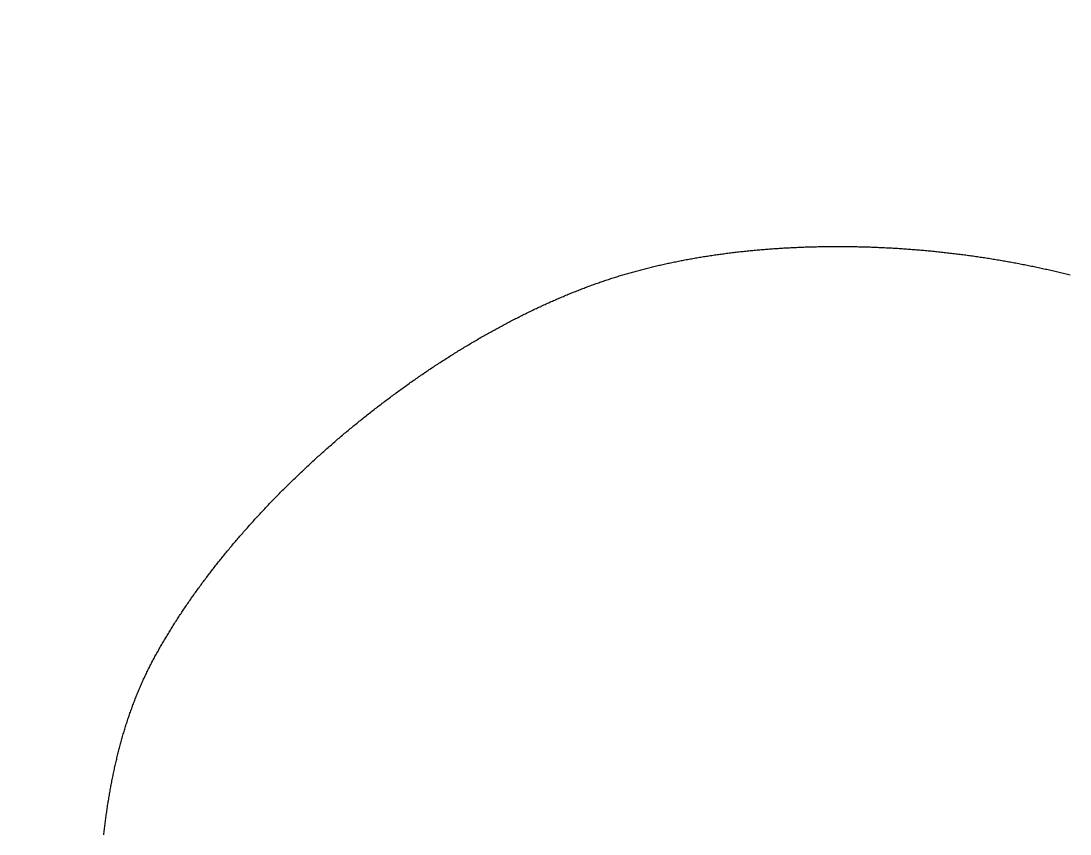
# Model space of a CAD drawing. Header units: millimetres. Extents: x 833750 to 836188, y 817400 to 818701.
# Drawn here: x 835588.885 to 835589.656, y 817474.2 to 817474.798 of the extents above; entities that cross this region are included whole.
import ezdxf

# ---------------------------------------------------------------- set-up
doc = ezdxf.new("R2010")
doc.units = ezdxf.units.MM
doc.linetypes.add('5', pattern=[9.008722, 3.002907, -6.005814])
doc.layers.add('01-basemap', color=8, linetype='Continuous', lineweight=15)

msp = doc.modelspace()

# ---------------------------------------------------------------- linework, layer by layer
at = {"layer": '01-basemap', "linetype": '5', "lineweight": 30, "flags": 128}
msp.add_lwpolyline([(835603.7513, 817470.9812), (835603.4711, 817471.9577), (835603.40734, 817472.17998), (835603.323, 817472.474), (835603.1988, 817472.6822), (835603.1778, 817472.7275), (835603.1563, 817472.7727), (835603.1345, 817472.8176), (835603.1122, 817472.8624), (835603.0895, 817472.907), (835603.0665, 817472.9513), (835603.043, 817472.9955), (835603.0192, 817473.0394), (835602.9949, 817473.0832), (835602.9703, 817473.1267), (835602.9453, 817473.17), (835602.9199, 817473.213), (835602.8941, 817473.2559), (835602.8679, 817473.2985), (835602.8413, 817473.3408), (835602.8144, 817473.383), (835602.7871, 817473.4248), (835602.7594, 817473.4665), (835602.7314, 817473.5079), (835602.7029, 817473.549), (835602.6741, 817473.5899), (835602.645, 817473.6305), (835602.6155, 817473.6709), (835602.5856, 817473.7109), (835602.5554, 817473.7508), (835602.5248, 817473.7903), (835602.4938, 817473.8296), (835602.4625, 817473.8686), (835602.4309, 817473.9073), (835602.3989, 817473.9457), (835602.3666, 817473.9839), (835602.3339, 817474.0217), (835602.3009, 817474.0593), (835602.2675, 817474.0965), (835602.2377, 817474.1293), (835601.3927, 817474.9267), (835600.2807, 817475.5151), (835599.3985, 817475.7597), (835599.0346, 817475.8607), (835598.791, 817475.8967), (835597.7285, 817475.9379), (835585.1147, 817474.1879), (835584.0101, 817474.0347), (835578.5214, 817473.2732), (835577.2437, 817472.7702), (835576.9313, 817472.6472), (835576.5405, 817472.3565), (835576.0732, 817471.8384), (835575.764, 817471.4437), (835575.4243, 817471.01), (835574.6453, 817469.17), (835574.1683, 817467.723), (835572.3247, 817469.1958), (835570.7873, 817470.424), (835569.1592, 817471.6821), (835568.8823, 817471.896), (835564.5173, 817471.38), (835564.3263, 817472.259), (835563.7299, 817472.1874), (835554.738, 817471.1076), (835538.8474, 817469.1993), (835538.1885, 817469.1076), (835535.456, 817469.0805), (835535.4064, 817469.0866), (835535.3568, 817469.0926), (835535.3072, 817469.0987), (835535.2576, 817469.1048), (835535.208, 817469.1109), (835535.1584, 817469.117), (835535.1087, 817469.123), (835535.0591, 817469.1291), (835535.0095, 817469.1352), (835534.9598, 817469.1413), (835534.9102, 817469.1474), (835534.8606, 817469.1535), (835534.811, 817469.1595), (835534.7613, 817469.1656), (835534.7117, 817469.1717), (835534.6621, 817469.1778), (835534.6125, 817469.1839), (835534.5629, 817469.19), (835534.5133, 817469.196), (835534.2933, 817469.223), (835534.0746, 817469.2673), (835534.0256, 817469.2772), (835533.9766, 817469.2871), (835533.9276, 817469.297), (835533.8786, 817469.3069), (835533.8296, 817469.3168), (835533.7806, 817469.3268), (835533.7316, 817469.3367), (835533.6826, 817469.3466), (835533.6336, 817469.3565), (835533.5846, 817469.3664), (835533.5356, 817469.3763), (835533.4866, 817469.3862), (835533.4377, 817469.3961), (835533.3887, 817469.4061), (835533.3398, 817469.416), (835533.2908, 817469.4259), (835533.2419, 817469.4358), (835533.193, 817469.4457), (835533.1441, 817469.4556), (835532.9393, 817469.497), (835532.7121, 817469.5681), (835532.6644, 817469.583), (835532.6167, 817469.5979), (835532.569, 817469.6129), (835532.5213, 817469.6278), (835532.4736, 817469.6427), (835532.4258, 817469.6577), (835532.3781, 817469.6726), (835532.3304, 817469.6875), (835532.2827, 817469.7024), (835532.235, 817469.7174), (835532.1873, 817469.7323), (835532.1396, 817469.7472), (835532.092, 817469.7621), (835532.0443, 817469.777), (835531.9966, 817469.792), (835531.949, 817469.8069), (835531.9013, 817469.8218), (835531.6833, 817469.89), (835531.4836, 817469.9871), (835531.4387, 817470.0089), (835531.3937, 817470.0308), (835531.3488, 817470.0526), (835531.3039, 817470.0744), (835531.259, 817470.0963), (835531.214, 817470.1181), (835531.1691, 817470.14), (835531.1241, 817470.1618), (835531.0792, 817470.1837), (835531.0342, 817470.2055), (835530.9893, 817470.2274), (835530.9443, 817470.2492), (835530.0297, 817470.7189), (835529.9913, 817470.7387), (835529.7502, 817470.8106), (835529.7122, 817470.908), (835529.6694, 817470.9339), (835529.6267, 817470.9599), (835529.584, 817470.9858), (835529.5412, 817471.0118), (835529.4985, 817471.0377), (835529.4557, 817471.0636), (835529.413, 817471.0896), (835529.3703, 817471.1155), (835529.3275, 817471.1414), (835529.2848, 817471.1673), (835529.2421, 817471.1932), (835529.1994, 817471.2192), (835529.1567, 817471.2451), (835529.114, 817471.271), (835529.0713, 817471.2969), (835529.0287, 817471.3228), (835528.986, 817471.3486), (835528.9433, 817471.3745), (835528.9007, 817471.4004), (835528.8581, 817471.4263), (835528.8154, 817471.4521), (835528.7728, 817471.478), (835528.7302, 817471.5038), (835528.6876, 817471.5297), (835528.6451, 817471.5555), (835528.6025, 817471.5813), (835528.56, 817471.6071), (835528.3723, 817471.721), (835528.1979, 817471.8911), (835528.1623, 817471.9259), (835528.1267, 817471.9607), (835528.091, 817471.9955), (835528.0553, 817472.0303), (835528.0196, 817472.0651), (835527.984, 817472.1), (835527.9483, 817472.1348), (835527.9125, 817472.1696), (835527.8768, 817472.2045), (835527.8411, 817472.2393), (835527.8054, 817472.2742), (835527.7696, 817472.3091), (835527.7339, 817472.344), (835527.6981, 817472.3789), (835527.6624, 817472.4138), (835527.6266, 817472.4487), (835527.5908, 817472.4836), (835527.5551, 817472.5185), (835527.5193, 817472.5534), (835527.4835, 817472.5883), (835527.4477, 817472.6232), (835527.412, 817472.6581), (835527.3762, 817472.693), (835527.3404, 817472.728), (835527.3046, 817472.7629), (835527.2688, 817472.7978), (835527.233, 817472.8327), (835527.1972, 817472.8676), (835527.0493, 817473.012), (835526.905, 817473.204), (835526.8751, 817473.2438), (835526.8452, 817473.2835), (835526.8153, 817473.3233), (835526.7854, 817473.3631), (835526.7555, 817473.4029), (835526.7255, 817473.4427), (835526.6956, 817473.4825), (835526.6657, 817473.5224), (835526.6357, 817473.5622), (835526.6057, 817473.6021), (835526.5758, 817473.642), (835526.5458, 817473.6819), (835526.5158, 817473.7217), (835526.4858, 817473.7616), (835526.4558, 817473.8016), (835526.4258, 817473.8415), (835526.3958, 817473.8814), (835526.3658, 817473.9213), (835526.3357, 817473.9613), (835526.3057, 817474.0012), (835526.2757, 817474.0412), (835526.2457, 817474.0811), (835526.2156, 817474.1211), (835526.1856, 817474.161), (835526.1555, 817474.201), (835526.1255, 817474.241), (835526.0955, 817474.2809), (835526.0654, 817474.3209), (835526.0354, 817474.3609), (835526.0053, 817474.4008), (835525.9753, 817474.4408), (835525.9453, 817474.4808), (835525.9152, 817474.5207), (835525.8852, 817474.5607), (835525.8551, 817474.6006), (835525.8251, 817474.6406), (835525.7951, 817474.6805), (835525.765, 817474.7205), (835525.735, 817474.7604), (835525.705, 817474.8004), (835525.675, 817474.8403), (835525.645, 817474.8802), (835525.615, 817474.9201), (835525.585, 817474.96), (835525.555, 817474.9999), (835525.525, 817475.0398), (835525.2914, 817475.342), (835525.0847, 817475.7875), (835525.0643, 817475.8329), (835525.0438, 817475.8784), (835525.0234, 817475.9239), (835525.0029, 817475.9694), (835524.9824, 817476.0149), (835524.9619, 817476.0604), (835524.9414, 817476.1059), (835524.9209, 817476.1515), (835524.9004, 817476.197), (835524.8799, 817476.2426), (835524.8594, 817476.2881), (835524.8389, 817476.3337), (835524.8184, 817476.3793), (835524.7979, 817476.4248), (835524.7774, 817476.4704), (835524.7569, 817476.516), (835524.7364, 817476.5616), (835524.7159, 817476.6072), (835524.6953, 817476.6528), (835524.6748, 817476.6984), (835524.6543, 817476.744), (835524.6338, 817476.7896), (835524.6133, 817476.8352), (835524.5928, 817476.8808), (835524.5722, 817476.9264), (835524.5517, 817476.9719), (835524.5312, 817477.0175), (835524.5107, 817477.0631), (835524.4902, 817477.1087), (835524.4697, 817477.1542), (835524.4492, 817477.1998), (835524.4287, 817477.2453), (835524.4082, 817477.2909), (835524.3877, 817477.3364), (835524.3032, 817477.5242), (835524.204, 817477.7457), (835524.1836, 817477.7911), (835524.1633, 817477.8365), (835524.1429, 817477.8819), (835524.1226, 817477.9273), (835524.0403, 817478.111), (835523.9857, 817478.3436), (835523.9743, 817478.3923), (835523.9628, 817478.4409), (835523.9514, 817478.4895), (835523.94, 817478.5382), (835523.9286, 817478.5868), (835523.9172, 817478.6355), (835523.8202, 817479.0485), (835523.7229, 817479.4628), (835523.6893, 817479.606), (835523.6517, 817479.852), (835523.6442, 817479.9014), (835523.6366, 817479.9508), (835523.6291, 817480.0002), (835523.6215, 817480.0497), (835523.614, 817480.0991), (835523.6064, 817480.1485), (835523.5989, 817480.1979), (835523.5913, 817480.2473), (835523.5838, 817480.2967), (835523.5762, 817480.3461), (835523.5687, 817480.3955), (835523.5611, 817480.4449), (835523.4627, 817481.107)], dxfattribs=at)
at = {"layer": '01-basemap', "linetype": 'Continuous', "lineweight": 30, "flags": 128}
msp.add_lwpolyline([(835588.94565, 817474.19975), (835588.94576, 817474.20074), (835588.94588, 817474.20172), (835588.946, 817474.20271), (835588.94611, 817474.2037), (835588.94623, 817474.20468), (835588.94635, 817474.20567), (835588.94648, 817474.20665), (835588.9466, 817474.20764), (835588.94673, 817474.20862), (835588.94686, 817474.2096), (835588.94699, 817474.21058), (835588.94712, 817474.21156), (835588.94725, 817474.21254), (835588.94739, 817474.21351), (835588.94752, 817474.21449), (835588.94766, 817474.21547), (835588.9478, 817474.21644), (835588.94794, 817474.21742), (835588.94809, 817474.21839), (835588.94823, 817474.21936), (835588.94838, 817474.22033), (835588.94853, 817474.2213), (835588.94868, 817474.22227), (835588.94883, 817474.22324), (835588.94898, 817474.22421), (835588.94914, 817474.22517), (835588.9493, 817474.22614), (835588.94946, 817474.2271), (835588.94962, 817474.22806), (835588.94978, 817474.22903), (835588.94995, 817474.22999), (835588.95012, 817474.23095), (835588.95028, 817474.23191), (835588.95046, 817474.23287), (835588.95063, 817474.23382), (835588.9508, 817474.23478), (835588.95098, 817474.23573), (835588.95116, 817474.23669), (835588.95134, 817474.23764), (835588.95152, 817474.23859), (835588.95171, 817474.23954), (835588.9519, 817474.24049), (835588.95208, 817474.24144), (835588.95227, 817474.24239), (835588.95247, 817474.24334), (835588.95266, 817474.24428), (835588.95286, 817474.24523), (835588.95306, 817474.24617), (835588.95326, 817474.24711), (835588.95346, 817474.24805), (835588.95367, 817474.24899), (835588.95388, 817474.24993), (835588.95408, 817474.25087), (835588.9543, 817474.2518), (835588.95451, 817474.25274), (835588.95473, 817474.25367), (835588.95494, 817474.25461), (835588.95516, 817474.25554), (835588.95539, 817474.25647), (835588.95561, 817474.2574), (835588.95584, 817474.25833), (835588.95607, 817474.25926), (835588.9563, 817474.26018), (835588.95653, 817474.26111), (835588.95677, 817474.26203), (835588.957, 817474.26295), (835588.95724, 817474.26387), (835588.95749, 817474.26479), (835588.95773, 817474.26571), (835588.95798, 817474.26663), (835588.95823, 817474.26755), (835588.95848, 817474.26846), (835588.95873, 817474.26938), (835588.95899, 817474.27029), (835588.95925, 817474.2712), (835588.95951, 817474.27211), (835588.95977, 817474.27302), (835588.96004, 817474.27393), (835588.9603, 817474.27483), (835588.96057, 817474.27574), (835588.96085, 817474.27664), (835588.96112, 817474.27754), (835588.9614, 817474.27845), (835588.96168, 817474.27934), (835588.96196, 817474.28024), (835588.96225, 817474.28114), (835588.96253, 817474.28204), (835588.96282, 817474.28293), (835588.96312, 817474.28382), (835588.96341, 817474.28472), (835588.96371, 817474.28561), (835588.96401, 817474.2865), (835588.96431, 817474.28738), (835588.96461, 817474.28827), (835588.96492, 817474.28916), (835588.96523, 817474.29004), (835588.96554, 817474.29092), (835588.96586, 817474.2918), (835588.96618, 817474.29268), (835588.9665, 817474.29356), (835588.96682, 817474.29444), (835588.96714, 817474.29531), (835588.96747, 817474.29619), (835588.9678, 817474.29706), (835588.96814, 817474.29793), (835588.96847, 817474.2988), (835588.96881, 817474.29967), (835588.96915, 817474.30054), (835588.9695, 817474.3014), (835588.96984, 817474.30227), (835588.97019, 817474.30313), (835588.97054, 817474.30399), (835588.9709, 817474.30485), (835588.97126, 817474.30571), (835588.97162, 817474.30657), (835588.97198, 817474.30742), (835588.97234, 817474.30828), (835588.97271, 817474.30913), (835588.97308, 817474.30998), (835588.97346, 817474.31083), (835588.97383, 817474.31168), (835588.97421, 817474.31252), (835588.9746, 817474.31337), (835588.97498, 817474.31421), (835588.97537, 817474.31505), (835588.97576, 817474.31589), (835588.97616, 817474.31673), (835588.97655, 817474.31757), (835588.97695, 817474.31841), (835588.97736, 817474.31924), (835588.97776, 817474.32007), (835588.97817, 817474.3209), (835588.97858, 817474.32173), (835588.97899, 817474.32256), (835588.97941, 817474.32339), (835588.97983, 817474.32421), (835588.98026, 817474.32504), (835588.98068, 817474.32586), (835588.98111, 817474.32668), (835588.98154, 817474.3275), (835588.98198, 817474.32831), (835588.98242, 817474.32913), (835588.98286, 817474.32995), (835588.9833, 817474.33076), (835588.98374, 817474.33158), (835588.98419, 817474.33239), (835588.98464, 817474.33321), (835588.9851, 817474.33402), (835588.98555, 817474.33484), (835588.98601, 817474.33566), (835588.98647, 817474.33647), (835588.98693, 817474.33729), (835588.9874, 817474.3381), (835588.98787, 817474.33892), (835588.98834, 817474.33974), (835588.98881, 817474.34055), (835588.98928, 817474.34137), (835588.98976, 817474.34218), (835588.99024, 817474.343), (835588.99072, 817474.34381), (835588.99121, 817474.34463), (835588.99169, 817474.34544), (835588.99218, 817474.34626), (835588.99267, 817474.34707), (835588.99317, 817474.34789), (835588.99366, 817474.3487), (835588.99416, 817474.34952), (835588.99466, 817474.35033), (835588.99517, 817474.35115), (835588.99567, 817474.35196), (835588.99618, 817474.35277), (835588.99669, 817474.35359), (835588.9972, 817474.3544), (835588.99772, 817474.35521), (835588.99823, 817474.35603), (835588.99875, 817474.35684), (835588.99927, 817474.35765), (835588.9998, 817474.35847), (835589.00032, 817474.35928), (835589.00085, 817474.36009), (835589.00138, 817474.3609), (835589.00192, 817474.36172), (835589.00245, 817474.36253), (835589.00299, 817474.36334), (835589.00353, 817474.36415), (835589.00407, 817474.36496), (835589.00461, 817474.36577), (835589.00516, 817474.36658), (835589.00571, 817474.36739), (835589.00626, 817474.3682), (835589.00681, 817474.36901), (835589.00737, 817474.36982), (835589.00792, 817474.37063), (835589.00848, 817474.37144), (835589.00905, 817474.37225), (835589.00961, 817474.37306), (835589.01017, 817474.37387), (835589.01074, 817474.37468), (835589.01131, 817474.37548), (835589.01188, 817474.37629), (835589.01246, 817474.3771), (835589.01303, 817474.37791), (835589.01361, 817474.37871), (835589.01419, 817474.37952), (835589.01478, 817474.38032), (835589.01536, 817474.38113), (835589.01595, 817474.38193), (835589.01654, 817474.38274), (835589.01713, 817474.38354), (835589.01772, 817474.38435), (835589.01831, 817474.38515), (835589.01891, 817474.38595), (835589.01951, 817474.38676), (835589.02011, 817474.38756), (835589.02071, 817474.38836), (835589.02132, 817474.38916), (835589.02193, 817474.38996), (835589.02254, 817474.39077), (835589.02315, 817474.39157), (835589.02376, 817474.39237), (835589.02437, 817474.39317), (835589.02499, 817474.39397), (835589.02561, 817474.39476), (835589.02623, 817474.39556), (835589.02685, 817474.39636), (835589.02748, 817474.39716), (835589.02811, 817474.39795), (835589.02873, 817474.39875), (835589.02936, 817474.39955), (835589.03, 817474.40034), (835589.03063, 817474.40114), (835589.03127, 817474.40193), (835589.03191, 817474.40273), (835589.03255, 817474.40352), (835589.03319, 817474.40431), (835589.03383, 817474.40511), (835589.03448, 817474.4059), (835589.03512, 817474.40669), (835589.03577, 817474.40748), (835589.03643, 817474.40827), (835589.03708, 817474.40906), (835589.03773, 817474.40985), (835589.03839, 817474.41064), (835589.03905, 817474.41143), (835589.03971, 817474.41222), (835589.04037, 817474.413), (835589.04103, 817474.41379), (835589.0417, 817474.41457), (835589.04237, 817474.41536), (835589.04304, 817474.41615), (835589.04371, 817474.41693), (835589.04438, 817474.41771), (835589.04506, 817474.4185), (835589.04573, 817474.41928), (835589.04641, 817474.42006), (835589.04709, 817474.42084), (835589.04777, 817474.42162), (835589.04846, 817474.4224), (835589.04914, 817474.42318), (835589.04983, 817474.42396), (835589.05052, 817474.42474), (835589.05121, 817474.42552), (835589.0519, 817474.42629), (835589.05259, 817474.42707), (835589.05329, 817474.42784), (835589.05398, 817474.42862), (835589.05468, 817474.42939), (835589.05538, 817474.43017), (835589.05608, 817474.43094), (835589.05679, 817474.43171), (835589.05749, 817474.43248), (835589.0582, 817474.43325), (835589.05891, 817474.43402), (835589.05962, 817474.43479), (835589.06033, 817474.43556), (835589.06104, 817474.43633), (835589.06176, 817474.43709), (835589.06247, 817474.43786), (835589.06319, 817474.43863), (835589.06391, 817474.43939), (835589.06463, 817474.44015), (835589.06535, 817474.44092), (835589.06608, 817474.44168), (835589.0668, 817474.44244), (835589.06753, 817474.4432), (835589.06826, 817474.44396), (835589.06899, 817474.44472), (835589.06972, 817474.44548), (835589.07046, 817474.44624), (835589.07119, 817474.44699), (835589.07193, 817474.44775), (835589.07266, 817474.4485), (835589.0734, 817474.44926), (835589.07414, 817474.45001), (835589.07489, 817474.45076), (835589.07563, 817474.45152), (835589.07638, 817474.45227), (835589.07712, 817474.45302), (835589.07787, 817474.45377), (835589.07862, 817474.45452), (835589.07937, 817474.45526), (835589.08012, 817474.45601), (835589.08088, 817474.45675), (835589.08163, 817474.4575), (835589.08239, 817474.45824), (835589.08315, 817474.45899), (835589.08391, 817474.45973), (835589.08467, 817474.46047), (835589.08543, 817474.46121), (835589.08619, 817474.46195), (835589.08696, 817474.46269), (835589.08772, 817474.46343), (835589.08849, 817474.46416), (835589.08926, 817474.4649), (835589.09003, 817474.46563), (835589.0908, 817474.46637), (835589.09158, 817474.4671), (835589.09235, 817474.46783), (835589.09313, 817474.46856), (835589.0939, 817474.46929), (835589.09468, 817474.47002), (835589.09546, 817474.47075), (835589.09624, 817474.47147), (835589.09702, 817474.4722), (835589.09781, 817474.47292), (835589.09859, 817474.47365), (835589.09938, 817474.47437), (835589.10016, 817474.47509), (835589.10095, 817474.47581), (835589.10174, 817474.47653), (835589.10253, 817474.47725), (835589.10333, 817474.47797), (835589.10412, 817474.47869), (835589.10491, 817474.4794), (835589.10571, 817474.48012), (835589.10651, 817474.48083), (835589.1073, 817474.48154), (835589.1081, 817474.48225), (835589.1089, 817474.48296), (835589.1097, 817474.48367), (835589.11051, 817474.48438), (835589.11131, 817474.48509), (835589.11212, 817474.48579), (835589.11292, 817474.4865), (835589.11373, 817474.4872), (835589.11454, 817474.4879), (835589.11535, 817474.4886), (835589.11616, 817474.4893), (835589.11697, 817474.49), (835589.11778, 817474.4907), (835589.1186, 817474.4914), (835589.11941, 817474.49209), (835589.12023, 817474.49279), (835589.12105, 817474.49348), (835589.12186, 817474.49417), (835589.12268, 817474.49486), (835589.1235, 817474.49555), (835589.12432, 817474.49624), (835589.12515, 817474.49693), (835589.12597, 817474.49761), (835589.1268, 817474.4983), (835589.12762, 817474.49898), (835589.12845, 817474.49966), (835589.12927, 817474.50034), (835589.1301, 817474.50102), (835589.13093, 817474.5017), (835589.13176, 817474.50238), (835589.13259, 817474.50306), (835589.13343, 817474.50373), (835589.13426, 817474.5044), (835589.1351, 817474.50508), (835589.13593, 817474.50575), (835589.13677, 817474.50642), (835589.1376, 817474.50709), (835589.13844, 817474.50775), (835589.13928, 817474.50842), (835589.14012, 817474.50908), (835589.14096, 817474.50975), (835589.1418, 817474.51041), (835589.14265, 817474.51107), (835589.14349, 817474.51173), (835589.14433, 817474.51239), (835589.14518, 817474.51304), (835589.14603, 817474.5137), (835589.14687, 817474.51435), (835589.14772, 817474.515), (835589.14857, 817474.51566), (835589.14942, 817474.51631), (835589.15027, 817474.51695), (835589.15112, 817474.5176), (835589.15197, 817474.51825), (835589.15283, 817474.51889), (835589.15368, 817474.51953), (835589.15453, 817474.52018), (835589.15539, 817474.52082), (835589.15625, 817474.52146), (835589.1571, 817474.52209), (835589.15796, 817474.52273), (835589.15882, 817474.52336), (835589.15968, 817474.524), (835589.16054, 817474.52463), (835589.1614, 817474.52526), (835589.16226, 817474.52589), (835589.16312, 817474.52651), (835589.16398, 817474.52714), (835589.16485, 817474.52776), (835589.16571, 817474.52839), (835589.16658, 817474.52901), (835589.16744, 817474.52963), (835589.16831, 817474.53025), (835589.16918, 817474.53086), (835589.17004, 817474.53148), (835589.17091, 817474.53209), (835589.17178, 817474.53271), (835589.17265, 817474.53332), (835589.17352, 817474.53393), (835589.17439, 817474.53453), (835589.17526, 817474.53514), (835589.17614, 817474.53575), (835589.17701, 817474.53635), (835589.17788, 817474.53695), (835589.17876, 817474.53755), (835589.17963, 817474.53815), (835589.18051, 817474.53875), (835589.18138, 817474.53934), (835589.18226, 817474.53994), (835589.18314, 817474.54053), (835589.18401, 817474.54112), (835589.18489, 817474.54171), (835589.18577, 817474.5423), (835589.18665, 817474.54288), (835589.18753, 817474.54347), (835589.18841, 817474.54405), (835589.18929, 817474.54463), (835589.19017, 817474.54521), (835589.19106, 817474.54579), (835589.19194, 817474.54636), (835589.19282, 817474.54694), (835589.1937, 817474.54751), (835589.19459, 817474.54808), (835589.19547, 817474.54865), (835589.19636, 817474.54922), (835589.19724, 817474.54979), (835589.19813, 817474.55035), (835589.19902, 817474.55091), (835589.1999, 817474.55148), (835589.20079, 817474.55204), (835589.20168, 817474.55259), (835589.20257, 817474.55315), (835589.20345, 817474.5537), (835589.20434, 817474.55426), (835589.20523, 817474.55481), (835589.20612, 817474.55536), (835589.20701, 817474.5559), (835589.2079, 817474.55645), (835589.20879, 817474.55699), (835589.20968, 817474.55754), (835589.21058, 817474.55808), (835589.21147, 817474.55862), (835589.21236, 817474.55915), (835589.21325, 817474.55969), (835589.21415, 817474.56022), (835589.21504, 817474.56075), (835589.21593, 817474.56128), (835589.21683, 817474.56181), (835589.21772, 817474.56234), (835589.21862, 817474.56286), (835589.21951, 817474.56338), (835589.22041, 817474.56391), (835589.2213, 817474.56442), (835589.2222, 817474.56494), (835589.22309, 817474.56546), (835589.22399, 817474.56597), (835589.22489, 817474.56648), (835589.22578, 817474.56699), (835589.22668, 817474.5675), (835589.22758, 817474.56801), (835589.22847, 817474.56851), (835589.22937, 817474.56901), (835589.23027, 817474.56951), (835589.23117, 817474.57001), (835589.23207, 817474.57051), (835589.23296, 817474.571), (835589.23386, 817474.5715), (835589.23476, 817474.57199), (835589.23566, 817474.57248), (835589.23656, 817474.57296), (835589.23746, 817474.57345), (835589.23836, 817474.57393), (835589.23926, 817474.57441), (835589.24016, 817474.57489), (835589.24106, 817474.57537), (835589.24196, 817474.57585), (835589.24286, 817474.57632), (835589.24376, 817474.57679), (835589.24466, 817474.57726), (835589.24556, 817474.57773), (835589.24646, 817474.5782), (835589.24736, 817474.57866), (835589.24826, 817474.57912), (835589.24916, 817474.57958), (835589.25007, 817474.58004), (835589.25097, 817474.58049), (835589.25187, 817474.58095), (835589.25277, 817474.5814), (835589.25367, 817474.58185), (835589.25457, 817474.5823), (835589.25547, 817474.58274), (835589.25637, 817474.58319), (835589.25727, 817474.58363), (835589.25818, 817474.58407), (835589.25908, 817474.5845), (835589.25998, 817474.58494), (835589.26088, 817474.58537), (835589.26178, 817474.5858), (835589.26268, 817474.58623), (835589.26358, 817474.58666), (835589.26448, 817474.58708), (835589.26539, 817474.58751), (835589.26629, 817474.58793), (835589.26719, 817474.58835), (835589.26809, 817474.58876), (835589.26899, 817474.58918), (835589.26989, 817474.58959), (835589.27079, 817474.59), (835589.27169, 817474.59041), (835589.27259, 817474.59081), (835589.27349, 817474.59122), (835589.27439, 817474.59162), (835589.27529, 817474.59202), (835589.27619, 817474.59242), (835589.27709, 817474.59281), (835589.27799, 817474.5932), (835589.27889, 817474.59359), (835589.27979, 817474.59398), (835589.28069, 817474.59437), (835589.28159, 817474.59475), (835589.28249, 817474.59514), (835589.28339, 817474.59551), (835589.28428, 817474.59589), (835589.28518, 817474.59627), (835589.28608, 817474.59664), (835589.28698, 817474.59701), (835589.28788, 817474.59738), (835589.28877, 817474.59775), (835589.28967, 817474.59811), (835589.29057, 817474.59847), (835589.29146, 817474.59883), (835589.29236, 817474.59919), (835589.29326, 817474.59954), (835589.29415, 817474.5999), (835589.29505, 817474.60025), (835589.29594, 817474.6006), (835589.29684, 817474.60094), (835589.29773, 817474.60128), (835589.29863, 817474.60163), (835589.29952, 817474.60196), (835589.30042, 817474.6023), (835589.30131, 817474.60264), (835589.3022, 817474.60297), (835589.3031, 817474.6033), (835589.30399, 817474.60362), (835589.30488, 817474.60395), (835589.30577, 817474.60427), (835589.30666, 817474.60459), (835589.30755, 817474.60491), (835589.30845, 817474.60523), (835589.30934, 817474.60554), (835589.31023, 817474.60585), (835589.31111, 817474.60616), (835589.312, 817474.60646), (835589.31289, 817474.60677), (835589.31378, 817474.60707), (835589.31467, 817474.60737), (835589.31556, 817474.60766), (835589.31644, 817474.60796), (835589.31733, 817474.60825), (835589.31822, 817474.60854), (835589.3191, 817474.60883), (835589.31999, 817474.60911), (835589.32087, 817474.60939), (835589.32176, 817474.60967), (835589.32264, 817474.60995), (835589.32352, 817474.61022), (835589.32441, 817474.6105), (835589.3253, 817474.61077), (835589.32619, 817474.61104), (835589.32708, 817474.6113), (835589.32797, 817474.61157), (835589.32887, 817474.61183), (835589.32976, 817474.6121), (835589.33066, 817474.61236), (835589.33156, 817474.61262), (835589.33246, 817474.61287), (835589.33337, 817474.61313), (835589.33427, 817474.61338), (835589.33518, 817474.61363), (835589.33609, 817474.61388), (835589.337, 817474.61413), (835589.33791, 817474.61438), (835589.33883, 817474.61463), (835589.33974, 817474.61487), (835589.34066, 817474.61511), (835589.34158, 817474.61535), (835589.3425, 817474.61559), (835589.34342, 817474.61582), (835589.34434, 817474.61606), (835589.34527, 817474.61629), (835589.34619, 817474.61652), (835589.34712, 817474.61675), (835589.34805, 817474.61698), (835589.34898, 817474.61721), (835589.34991, 817474.61743), (835589.35085, 817474.61765), (835589.35178, 817474.61787), (835589.35272, 817474.61809), (835589.35366, 817474.61831), (835589.3546, 817474.61853), (835589.35554, 817474.61874), (835589.35649, 817474.61895), (835589.35743, 817474.61916), (835589.35838, 817474.61937), (835589.35933, 817474.61958), (835589.36028, 817474.61979), (835589.36123, 817474.61999), (835589.36218, 817474.62019), (835589.36313, 817474.62039), (835589.36409, 817474.62059), (835589.36504, 817474.62079), (835589.366, 817474.62098), (835589.36696, 817474.62118), (835589.36792, 817474.62137), (835589.36888, 817474.62156), (835589.36985, 817474.62175), (835589.37081, 817474.62193), (835589.37178, 817474.62212), (835589.37274, 817474.6223), (835589.37371, 817474.62248), (835589.37468, 817474.62266), (835589.37565, 817474.62284), (835589.37663, 817474.62302), (835589.3776, 817474.62319), (835589.37858, 817474.62336), (835589.37955, 817474.62353), (835589.38053, 817474.6237), (835589.38151, 817474.62387), (835589.38249, 817474.62404), (835589.38347, 817474.6242), (835589.38445, 817474.62436), (835589.38544, 817474.62453), (835589.38642, 817474.62468), (835589.38741, 817474.62484), (835589.3884, 817474.625), (835589.38939, 817474.62515), (835589.39038, 817474.6253), (835589.39137, 817474.62546), (835589.39236, 817474.6256), (835589.39335, 817474.62575), (835589.39435, 817474.6259), (835589.39534, 817474.62604), (835589.39634, 817474.62618), (835589.39734, 817474.62633), (835589.39834, 817474.62646), (835589.39934, 817474.6266), (835589.40034, 817474.62674), (835589.40134, 817474.62687), (835589.40234, 817474.627), (835589.40335, 817474.62713), (835589.40435, 817474.62726), (835589.40536, 817474.62739), (835589.40637, 817474.62752), (835589.40738, 817474.62764), (835589.40839, 817474.62776), (835589.4094, 817474.62788), (835589.41041, 817474.628), (835589.41142, 817474.62812), (835589.41244, 817474.62823), (835589.41345, 817474.62835), (835589.41447, 817474.62846), (835589.41548, 817474.62857), (835589.4165, 817474.62868), (835589.41752, 817474.62879), (835589.41854, 817474.62889), (835589.41956, 817474.62899), (835589.42058, 817474.6291), (835589.4216, 817474.6292), (835589.42263, 817474.6293), (835589.42365, 817474.62939), (835589.42468, 817474.62949), (835589.4257, 817474.62958), (835589.42673, 817474.62967), (835589.42776, 817474.62976), (835589.42878, 817474.62985), (835589.42981, 817474.62994), (835589.43084, 817474.63003), (835589.43187, 817474.63011), (835589.43291, 817474.63019), (835589.43394, 817474.63027), (835589.43497, 817474.63035), (835589.43601, 817474.63043), (835589.43704, 817474.6305), (835589.43808, 817474.63058), (835589.43911, 817474.63065), (835589.44015, 817474.63072), (835589.44119, 817474.63079), (835589.44223, 817474.63085), (835589.44326, 817474.63092), (835589.4443, 817474.63098), (835589.44535, 817474.63105), (835589.44639, 817474.63111), (835589.44743, 817474.63117), (835589.44847, 817474.63122), (835589.44952, 817474.63128), (835589.45056, 817474.63133), (835589.4516, 817474.63138), (835589.45265, 817474.63143), (835589.4537, 817474.63148), (835589.45474, 817474.63153), (835589.45579, 817474.63158), (835589.45684, 817474.63162), (835589.45789, 817474.63166), (835589.45894, 817474.6317), (835589.45998, 817474.63174), (835589.46104, 817474.63178), (835589.46209, 817474.63182), (835589.46314, 817474.63185), (835589.46419, 817474.63188), (835589.46524, 817474.63191), (835589.46629, 817474.63194), (835589.46735, 817474.63197), (835589.4684, 817474.632), (835589.46946, 817474.63202), (835589.47051, 817474.63204), (835589.47157, 817474.63206), (835589.47262, 817474.63208), (835589.47368, 817474.6321), (835589.47474, 817474.63212), (835589.47579, 817474.63213), (835589.47685, 817474.63215), (835589.47791, 817474.63216), (835589.47897, 817474.63217), (835589.48003, 817474.63217), (835589.48109, 817474.63218), (835589.48215, 817474.63219), (835589.48321, 817474.63219), (835589.48427, 817474.63219), (835589.48533, 817474.63219), (835589.48639, 817474.63219), (835589.48745, 817474.63218), (835589.48852, 817474.63218), (835589.48958, 817474.63217), (835589.49064, 817474.63217), (835589.4917, 817474.63216), (835589.49277, 817474.63214), (835589.49383, 817474.63213), (835589.49489, 817474.63212), (835589.49596, 817474.6321), (835589.49702, 817474.63208), (835589.49809, 817474.63206), (835589.49915, 817474.63204), (835589.50022, 817474.63202), (835589.50128, 817474.63199), (835589.50235, 817474.63197), (835589.50342, 817474.63194), (835589.50448, 817474.63191), (835589.50555, 817474.63188), (835589.50662, 817474.63185), (835589.50768, 817474.63181), (835589.50875, 817474.63178), (835589.50982, 817474.63174), (835589.51088, 817474.6317), (835589.51195, 817474.63166), (835589.51302, 817474.63162), (835589.51409, 817474.63158), (835589.51516, 817474.63153), (835589.51622, 817474.63148), (835589.51729, 817474.63144), (835589.51836, 817474.63139), (835589.51943, 817474.63133), (835589.5205, 817474.63128), (835589.52157, 817474.63123), (835589.52263, 817474.63117), (835589.5237, 817474.63111), (835589.52477, 817474.63105), (835589.52584, 817474.63099), (835589.52691, 817474.63093), (835589.52798, 817474.63086), (835589.52905, 817474.6308), (835589.53012, 817474.63073), (835589.53118, 817474.63066), (835589.53225, 817474.63059), (835589.53332, 817474.63052), (835589.53439, 817474.63044), (835589.53546, 817474.63037), (835589.53653, 817474.63029), (835589.5376, 817474.63021), (835589.53867, 817474.63013), (835589.53973, 817474.63005), (835589.5408, 817474.62996), (835589.54187, 817474.62988), (835589.54294, 817474.62979), (835589.54401, 817474.6297), (835589.54508, 817474.62961), (835589.54614, 817474.62952), (835589.54721, 817474.62943), (835589.54828, 817474.62934), (835589.54935, 817474.62924), (835589.55041, 817474.62914), (835589.55148, 817474.62904), (835589.55255, 817474.62894), (835589.55361, 817474.62884), (835589.55468, 817474.62873), (835589.55575, 817474.62863), (835589.55681, 817474.62852), (835589.55788, 817474.62841), (835589.55894, 817474.6283), (835589.56001, 817474.62819), (835589.56107, 817474.62808), (835589.56214, 817474.62796), (835589.5632, 817474.62785), (835589.56427, 817474.62773), (835589.56533, 817474.62761), (835589.5664, 817474.62749), (835589.56746, 817474.62736), (835589.56852, 817474.62724), (835589.56959, 817474.62711), (835589.57065, 817474.62699), (835589.57171, 817474.62686), (835589.57277, 817474.62673), (835589.57383, 817474.62659), (835589.57489, 817474.62646), (835589.57596, 817474.62632), (835589.57702, 817474.62619), (835589.57808, 817474.62605), (835589.57914, 817474.62591), (835589.58019, 817474.62577), (835589.58125, 817474.62562), (835589.58231, 817474.62548), (835589.58337, 817474.62533), (835589.58443, 817474.62518), (835589.58548, 817474.62503), (835589.58654, 817474.62488), (835589.5876, 817474.62473), (835589.58865, 817474.62458), (835589.58971, 817474.62442), (835589.59076, 817474.62426), (835589.59182, 817474.62411), (835589.59287, 817474.62395), (835589.59392, 817474.62378), (835589.59497, 817474.62362), (835589.59603, 817474.62346), (835589.59708, 817474.62329), (835589.59813, 817474.62312), (835589.59918, 817474.62295), (835589.60023, 817474.62278), (835589.60128, 817474.62261), (835589.60233, 817474.62243), (835589.60337, 817474.62226), (835589.60442, 817474.62208), (835589.60547, 817474.6219), (835589.60651, 817474.62172), (835589.60756, 817474.62154), (835589.6086, 817474.62136), (835589.60965, 817474.62117), (835589.61069, 817474.62098), (835589.61174, 817474.6208), (835589.61278, 817474.62061), (835589.61382, 817474.62042), (835589.61486, 817474.62022), (835589.6159, 817474.62003), (835589.61694, 817474.61983), (835589.61798, 817474.61964), (835589.61902, 817474.61944), (835589.62005, 817474.61924), (835589.62109, 817474.61904), (835589.62212, 817474.61883), (835589.62316, 817474.61863), (835589.62419, 817474.61842), (835589.62523, 817474.61821), (835589.62626, 817474.618), (835589.62729, 817474.61779), (835589.62832, 817474.61758), (835589.62935, 817474.61737), (835589.63038, 817474.61715), (835589.63141, 817474.61693), (835589.63244, 817474.61672), (835589.63346, 817474.6165), (835589.63449, 817474.61627), (835589.63551, 817474.61605), (835589.63654, 817474.61583), (835589.63756, 817474.6156), (835589.63858, 817474.61537), (835589.6396, 817474.61514), (835589.64063, 817474.61491), (835589.64164, 817474.61468), (835589.64266, 817474.61445), (835589.64368, 817474.61421), (835589.6447, 817474.61398), (835589.64571, 817474.61374), (835589.64673, 817474.6135), (835589.64774, 817474.61326), (835589.64875, 817474.61301), (835589.64977, 817474.61277), (835589.65078, 817474.61252), (835589.65179, 817474.61228), (835589.6528, 817474.61203), (835589.6538, 817474.61178), (835589.65481, 817474.61153), (835589.65582, 817474.61127)], dxfattribs=at)
msp.add_lwpolyline([(835588.94565, 817474.19975), (835588.94576, 817474.20074), (835588.94588, 817474.20172), (835588.946, 817474.20271), (835588.94611, 817474.2037), (835588.94623, 817474.20468), (835588.94635, 817474.20567), (835588.94648, 817474.20665), (835588.9466, 817474.20764), (835588.94673, 817474.20862), (835588.94686, 817474.2096), (835588.94699, 817474.21058), (835588.94712, 817474.21156), (835588.94725, 817474.21254), (835588.94739, 817474.21351), (835588.94752, 817474.21449), (835588.94766, 817474.21547), (835588.9478, 817474.21644), (835588.94794, 817474.21742), (835588.94809, 817474.21839), (835588.94823, 817474.21936), (835588.94838, 817474.22033), (835588.94853, 817474.2213), (835588.94868, 817474.22227), (835588.94883, 817474.22324), (835588.94898, 817474.22421), (835588.94914, 817474.22517), (835588.9493, 817474.22614), (835588.94946, 817474.2271), (835588.94962, 817474.22806), (835588.94978, 817474.22903), (835588.94995, 817474.22999), (835588.95012, 817474.23095), (835588.95028, 817474.23191), (835588.95046, 817474.23287), (835588.95063, 817474.23382), (835588.9508, 817474.23478), (835588.95098, 817474.23573), (835588.95116, 817474.23669), (835588.95134, 817474.23764), (835588.95152, 817474.23859), (835588.95171, 817474.23954), (835588.9519, 817474.24049), (835588.95208, 817474.24144), (835588.95227, 817474.24239), (835588.95247, 817474.24334), (835588.95266, 817474.24428), (835588.95286, 817474.24523), (835588.95306, 817474.24617), (835588.95326, 817474.24711), (835588.95346, 817474.24805), (835588.95367, 817474.24899), (835588.95388, 817474.24993), (835588.95408, 817474.25087), (835588.9543, 817474.2518), (835588.95451, 817474.25274), (835588.95473, 817474.25367), (835588.95494, 817474.25461), (835588.95516, 817474.25554), (835588.95539, 817474.25647), (835588.95561, 817474.2574), (835588.95584, 817474.25833), (835588.95607, 817474.25926), (835588.9563, 817474.26018), (835588.95653, 817474.26111), (835588.95677, 817474.26203), (835588.957, 817474.26295), (835588.95724, 817474.26387), (835588.95749, 817474.26479), (835588.95773, 817474.26571), (835588.95798, 817474.26663), (835588.95823, 817474.26755), (835588.95848, 817474.26846), (835588.95873, 817474.26938), (835588.95899, 817474.27029), (835588.95925, 817474.2712), (835588.95951, 817474.27211), (835588.95977, 817474.27302), (835588.96004, 817474.27393), (835588.9603, 817474.27483), (835588.96057, 817474.27574), (835588.96085, 817474.27664), (835588.96112, 817474.27754), (835588.9614, 817474.27845), (835588.96168, 817474.27934), (835588.96196, 817474.28024), (835588.96225, 817474.28114), (835588.96253, 817474.28204), (835588.96282, 817474.28293), (835588.96312, 817474.28382), (835588.96341, 817474.28472), (835588.96371, 817474.28561), (835588.96401, 817474.2865), (835588.96431, 817474.28738), (835588.96461, 817474.28827), (835588.96492, 817474.28916), (835588.96523, 817474.29004), (835588.96554, 817474.29092), (835588.96586, 817474.2918), (835588.96618, 817474.29268), (835588.9665, 817474.29356), (835588.96682, 817474.29444), (835588.96714, 817474.29531), (835588.96747, 817474.29619), (835588.9678, 817474.29706), (835588.96814, 817474.29793), (835588.96847, 817474.2988), (835588.96881, 817474.29967), (835588.96915, 817474.30054), (835588.9695, 817474.3014), (835588.96984, 817474.30227), (835588.97019, 817474.30313), (835588.97054, 817474.30399), (835588.9709, 817474.30485), (835588.97126, 817474.30571), (835588.97162, 817474.30657), (835588.97198, 817474.30742), (835588.97234, 817474.30828), (835588.97271, 817474.30913), (835588.97308, 817474.30998), (835588.97346, 817474.31083), (835588.97383, 817474.31168), (835588.97421, 817474.31252), (835588.9746, 817474.31337), (835588.97498, 817474.31421), (835588.97537, 817474.31505), (835588.97576, 817474.31589), (835588.97616, 817474.31673), (835588.97655, 817474.31757), (835588.97695, 817474.31841), (835588.97736, 817474.31924), (835588.97776, 817474.32007), (835588.97817, 817474.3209), (835588.97858, 817474.32173), (835588.97899, 817474.32256), (835588.97941, 817474.32339), (835588.97983, 817474.32421), (835588.98026, 817474.32504), (835588.98068, 817474.32586), (835588.98111, 817474.32668), (835588.98154, 817474.3275), (835588.98198, 817474.32831), (835588.98242, 817474.32913), (835588.98286, 817474.32995), (835588.9833, 817474.33076), (835588.98374, 817474.33158), (835588.98419, 817474.33239), (835588.98464, 817474.33321), (835588.9851, 817474.33402), (835588.98555, 817474.33484), (835588.98601, 817474.33566), (835588.98647, 817474.33647), (835588.98693, 817474.33729), (835588.9874, 817474.3381), (835588.98787, 817474.33892), (835588.98834, 817474.33974), (835588.98881, 817474.34055), (835588.98928, 817474.34137), (835588.98976, 817474.34218), (835588.99024, 817474.343), (835588.99072, 817474.34381), (835588.99121, 817474.34463), (835588.99169, 817474.34544), (835588.99218, 817474.34626), (835588.99267, 817474.34707), (835588.99317, 817474.34789), (835588.99366, 817474.3487), (835588.99416, 817474.34952), (835588.99466, 817474.35033), (835588.99517, 817474.35115), (835588.99567, 817474.35196), (835588.99618, 817474.35277), (835588.99669, 817474.35359), (835588.9972, 817474.3544), (835588.99772, 817474.35521), (835588.99823, 817474.35603), (835588.99875, 817474.35684), (835588.99927, 817474.35765), (835588.9998, 817474.35847), (835589.00032, 817474.35928), (835589.00085, 817474.36009), (835589.00138, 817474.3609), (835589.00192, 817474.36172), (835589.00245, 817474.36253), (835589.00299, 817474.36334), (835589.00353, 817474.36415), (835589.00407, 817474.36496), (835589.00461, 817474.36577), (835589.00516, 817474.36658), (835589.00571, 817474.36739), (835589.00626, 817474.3682), (835589.00681, 817474.36901), (835589.00737, 817474.36982), (835589.00792, 817474.37063), (835589.00848, 817474.37144), (835589.00905, 817474.37225), (835589.00961, 817474.37306), (835589.01017, 817474.37387), (835589.01074, 817474.37468), (835589.01131, 817474.37548), (835589.01188, 817474.37629), (835589.01246, 817474.3771), (835589.01303, 817474.37791), (835589.01361, 817474.37871), (835589.01419, 817474.37952), (835589.01478, 817474.38032), (835589.01536, 817474.38113), (835589.01595, 817474.38193), (835589.01654, 817474.38274), (835589.01713, 817474.38354), (835589.01772, 817474.38435), (835589.01831, 817474.38515), (835589.01891, 817474.38595), (835589.01951, 817474.38676), (835589.02011, 817474.38756), (835589.02071, 817474.38836), (835589.02132, 817474.38916), (835589.02193, 817474.38996), (835589.02254, 817474.39077), (835589.02315, 817474.39157), (835589.02376, 817474.39237), (835589.02437, 817474.39317), (835589.02499, 817474.39397), (835589.02561, 817474.39476), (835589.02623, 817474.39556), (835589.02685, 817474.39636), (835589.02748, 817474.39716), (835589.02811, 817474.39795), (835589.02873, 817474.39875), (835589.02936, 817474.39955), (835589.03, 817474.40034), (835589.03063, 817474.40114), (835589.03127, 817474.40193), (835589.03191, 817474.40273), (835589.03255, 817474.40352), (835589.03319, 817474.40431), (835589.03383, 817474.40511), (835589.03448, 817474.4059), (835589.03512, 817474.40669), (835589.03577, 817474.40748), (835589.03643, 817474.40827), (835589.03708, 817474.40906), (835589.03773, 817474.40985), (835589.03839, 817474.41064), (835589.03905, 817474.41143), (835589.03971, 817474.41222), (835589.04037, 817474.413), (835589.04103, 817474.41379), (835589.0417, 817474.41457), (835589.04237, 817474.41536), (835589.04304, 817474.41615), (835589.04371, 817474.41693), (835589.04438, 817474.41771), (835589.04506, 817474.4185), (835589.04573, 817474.41928), (835589.04641, 817474.42006), (835589.04709, 817474.42084), (835589.04777, 817474.42162), (835589.04846, 817474.4224), (835589.04914, 817474.42318), (835589.04983, 817474.42396), (835589.05052, 817474.42474), (835589.05121, 817474.42552), (835589.0519, 817474.42629), (835589.05259, 817474.42707), (835589.05329, 817474.42784), (835589.05398, 817474.42862), (835589.05468, 817474.42939), (835589.05538, 817474.43017), (835589.05608, 817474.43094), (835589.05679, 817474.43171), (835589.05749, 817474.43248), (835589.0582, 817474.43325), (835589.05891, 817474.43402), (835589.05962, 817474.43479), (835589.06033, 817474.43556), (835589.06104, 817474.43633), (835589.06176, 817474.43709), (835589.06247, 817474.43786), (835589.06319, 817474.43863), (835589.06391, 817474.43939), (835589.06463, 817474.44015), (835589.06535, 817474.44092), (835589.06608, 817474.44168), (835589.0668, 817474.44244), (835589.06753, 817474.4432), (835589.06826, 817474.44396), (835589.06899, 817474.44472), (835589.06972, 817474.44548), (835589.07046, 817474.44624), (835589.07119, 817474.44699), (835589.07193, 817474.44775), (835589.07266, 817474.4485), (835589.0734, 817474.44926), (835589.07414, 817474.45001), (835589.07489, 817474.45076), (835589.07563, 817474.45152), (835589.07638, 817474.45227), (835589.07712, 817474.45302), (835589.07787, 817474.45377), (835589.07862, 817474.45452), (835589.07937, 817474.45526), (835589.08012, 817474.45601), (835589.08088, 817474.45675), (835589.08163, 817474.4575), (835589.08239, 817474.45824), (835589.08315, 817474.45899), (835589.08391, 817474.45973), (835589.08467, 817474.46047), (835589.08543, 817474.46121), (835589.08619, 817474.46195), (835589.08696, 817474.46269), (835589.08772, 817474.46343), (835589.08849, 817474.46416), (835589.08926, 817474.4649), (835589.09003, 817474.46563), (835589.0908, 817474.46637), (835589.09158, 817474.4671), (835589.09235, 817474.46783), (835589.09313, 817474.46856), (835589.0939, 817474.46929), (835589.09468, 817474.47002), (835589.09546, 817474.47075), (835589.09624, 817474.47147), (835589.09702, 817474.4722), (835589.09781, 817474.47292), (835589.09859, 817474.47365), (835589.09938, 817474.47437), (835589.10016, 817474.47509), (835589.10095, 817474.47581), (835589.10174, 817474.47653), (835589.10253, 817474.47725), (835589.10333, 817474.47797), (835589.10412, 817474.47869), (835589.10491, 817474.4794), (835589.10571, 817474.48012), (835589.10651, 817474.48083), (835589.1073, 817474.48154), (835589.1081, 817474.48225), (835589.1089, 817474.48296), (835589.1097, 817474.48367), (835589.11051, 817474.48438), (835589.11131, 817474.48509), (835589.11212, 817474.48579), (835589.11292, 817474.4865), (835589.11373, 817474.4872), (835589.11454, 817474.4879), (835589.11535, 817474.4886), (835589.11616, 817474.4893), (835589.11697, 817474.49), (835589.11778, 817474.4907), (835589.1186, 817474.4914), (835589.11941, 817474.49209), (835589.12023, 817474.49279), (835589.12105, 817474.49348), (835589.12186, 817474.49417), (835589.12268, 817474.49486), (835589.1235, 817474.49555), (835589.12432, 817474.49624), (835589.12515, 817474.49693), (835589.12597, 817474.49761), (835589.1268, 817474.4983), (835589.12762, 817474.49898), (835589.12845, 817474.49966), (835589.12927, 817474.50034), (835589.1301, 817474.50102), (835589.13093, 817474.5017), (835589.13176, 817474.50238), (835589.13259, 817474.50306), (835589.13343, 817474.50373), (835589.13426, 817474.5044), (835589.1351, 817474.50508), (835589.13593, 817474.50575), (835589.13677, 817474.50642), (835589.1376, 817474.50709), (835589.13844, 817474.50775), (835589.13928, 817474.50842), (835589.14012, 817474.50908), (835589.14096, 817474.50975), (835589.1418, 817474.51041), (835589.14265, 817474.51107), (835589.14349, 817474.51173), (835589.14433, 817474.51239), (835589.14518, 817474.51304), (835589.14603, 817474.5137), (835589.14687, 817474.51435), (835589.14772, 817474.515), (835589.14857, 817474.51566), (835589.14942, 817474.51631), (835589.15027, 817474.51695), (835589.15112, 817474.5176), (835589.15197, 817474.51825), (835589.15283, 817474.51889), (835589.15368, 817474.51953), (835589.15453, 817474.52018), (835589.15539, 817474.52082), (835589.15625, 817474.52146), (835589.1571, 817474.52209), (835589.15796, 817474.52273), (835589.15882, 817474.52336), (835589.15968, 817474.524), (835589.16054, 817474.52463), (835589.1614, 817474.52526), (835589.16226, 817474.52589), (835589.16312, 817474.52651), (835589.16398, 817474.52714), (835589.16485, 817474.52776), (835589.16571, 817474.52839), (835589.16658, 817474.52901), (835589.16744, 817474.52963), (835589.16831, 817474.53025), (835589.16918, 817474.53086), (835589.17004, 817474.53148), (835589.17091, 817474.53209), (835589.17178, 817474.53271), (835589.17265, 817474.53332), (835589.17352, 817474.53393), (835589.17439, 817474.53453), (835589.17526, 817474.53514), (835589.17614, 817474.53575), (835589.17701, 817474.53635), (835589.17788, 817474.53695), (835589.17876, 817474.53755), (835589.17963, 817474.53815), (835589.18051, 817474.53875), (835589.18138, 817474.53934), (835589.18226, 817474.53994), (835589.18314, 817474.54053), (835589.18401, 817474.54112), (835589.18489, 817474.54171), (835589.18577, 817474.5423), (835589.18665, 817474.54288), (835589.18753, 817474.54347), (835589.18841, 817474.54405), (835589.18929, 817474.54463), (835589.19017, 817474.54521), (835589.19106, 817474.54579), (835589.19194, 817474.54636), (835589.19282, 817474.54694), (835589.1937, 817474.54751), (835589.19459, 817474.54808), (835589.19547, 817474.54865), (835589.19636, 817474.54922), (835589.19724, 817474.54979), (835589.19813, 817474.55035), (835589.19902, 817474.55091), (835589.1999, 817474.55148), (835589.20079, 817474.55204), (835589.20168, 817474.55259), (835589.20257, 817474.55315), (835589.20345, 817474.5537), (835589.20434, 817474.55426), (835589.20523, 817474.55481), (835589.20612, 817474.55536), (835589.20701, 817474.5559), (835589.2079, 817474.55645), (835589.20879, 817474.55699), (835589.20968, 817474.55754), (835589.21058, 817474.55808), (835589.21147, 817474.55862), (835589.21236, 817474.55915), (835589.21325, 817474.55969), (835589.21415, 817474.56022), (835589.21504, 817474.56075), (835589.21593, 817474.56128), (835589.21683, 817474.56181), (835589.21772, 817474.56234), (835589.21862, 817474.56286), (835589.21951, 817474.56338), (835589.22041, 817474.56391), (835589.2213, 817474.56442), (835589.2222, 817474.56494), (835589.22309, 817474.56546), (835589.22399, 817474.56597), (835589.22489, 817474.56648), (835589.22578, 817474.56699), (835589.22668, 817474.5675), (835589.22758, 817474.56801), (835589.22847, 817474.56851), (835589.22937, 817474.56901), (835589.23027, 817474.56951), (835589.23117, 817474.57001), (835589.23207, 817474.57051), (835589.23296, 817474.571), (835589.23386, 817474.5715), (835589.23476, 817474.57199), (835589.23566, 817474.57248), (835589.23656, 817474.57296), (835589.23746, 817474.57345), (835589.23836, 817474.57393), (835589.23926, 817474.57441), (835589.24016, 817474.57489), (835589.24106, 817474.57537), (835589.24196, 817474.57585), (835589.24286, 817474.57632), (835589.24376, 817474.57679), (835589.24466, 817474.57726), (835589.24556, 817474.57773), (835589.24646, 817474.5782), (835589.24736, 817474.57866), (835589.24826, 817474.57912), (835589.24916, 817474.57958), (835589.25007, 817474.58004), (835589.25097, 817474.58049), (835589.25187, 817474.58095), (835589.25277, 817474.5814), (835589.25367, 817474.58185), (835589.25457, 817474.5823), (835589.25547, 817474.58274), (835589.25637, 817474.58319), (835589.25727, 817474.58363), (835589.25818, 817474.58407), (835589.25908, 817474.5845), (835589.25998, 817474.58494), (835589.26088, 817474.58537), (835589.26178, 817474.5858), (835589.26268, 817474.58623), (835589.26358, 817474.58666), (835589.26448, 817474.58708), (835589.26539, 817474.58751), (835589.26629, 817474.58793), (835589.26719, 817474.58835), (835589.26809, 817474.58876), (835589.26899, 817474.58918), (835589.26989, 817474.58959), (835589.27079, 817474.59), (835589.27169, 817474.59041), (835589.27259, 817474.59081), (835589.27349, 817474.59122), (835589.27439, 817474.59162), (835589.27529, 817474.59202), (835589.27619, 817474.59242), (835589.27709, 817474.59281), (835589.27799, 817474.5932), (835589.27889, 817474.59359), (835589.27979, 817474.59398), (835589.28069, 817474.59437), (835589.28159, 817474.59475), (835589.28249, 817474.59514), (835589.28339, 817474.59551), (835589.28428, 817474.59589), (835589.28518, 817474.59627), (835589.28608, 817474.59664), (835589.28698, 817474.59701), (835589.28788, 817474.59738), (835589.28877, 817474.59775), (835589.28967, 817474.59811), (835589.29057, 817474.59847), (835589.29146, 817474.59883), (835589.29236, 817474.59919), (835589.29326, 817474.59954), (835589.29415, 817474.5999), (835589.29505, 817474.60025), (835589.29594, 817474.6006), (835589.29684, 817474.60094), (835589.29773, 817474.60128), (835589.29863, 817474.60163), (835589.29952, 817474.60196), (835589.30042, 817474.6023), (835589.30131, 817474.60264), (835589.3022, 817474.60297), (835589.3031, 817474.6033), (835589.30399, 817474.60362), (835589.30488, 817474.60395), (835589.30577, 817474.60427), (835589.30666, 817474.60459), (835589.30755, 817474.60491), (835589.30845, 817474.60523), (835589.30934, 817474.60554), (835589.31023, 817474.60585), (835589.31111, 817474.60616), (835589.312, 817474.60646), (835589.31289, 817474.60677), (835589.31378, 817474.60707), (835589.31467, 817474.60737), (835589.31556, 817474.60766), (835589.31644, 817474.60796), (835589.31733, 817474.60825), (835589.31822, 817474.60854), (835589.3191, 817474.60883), (835589.31999, 817474.60911), (835589.32087, 817474.60939), (835589.32176, 817474.60967), (835589.32264, 817474.60995), (835589.32352, 817474.61022), (835589.32441, 817474.6105), (835589.3253, 817474.61077), (835589.32619, 817474.61104), (835589.32708, 817474.6113), (835589.32797, 817474.61157), (835589.32887, 817474.61183), (835589.32976, 817474.6121), (835589.33066, 817474.61236), (835589.33156, 817474.61262), (835589.33246, 817474.61287), (835589.33337, 817474.61313), (835589.33427, 817474.61338), (835589.33518, 817474.61363), (835589.33609, 817474.61388), (835589.337, 817474.61413), (835589.33791, 817474.61438), (835589.33883, 817474.61463), (835589.33974, 817474.61487), (835589.34066, 817474.61511), (835589.34158, 817474.61535), (835589.3425, 817474.61559), (835589.34342, 817474.61582), (835589.34434, 817474.61606), (835589.34527, 817474.61629), (835589.34619, 817474.61652), (835589.34712, 817474.61675), (835589.34805, 817474.61698), (835589.34898, 817474.61721), (835589.34991, 817474.61743), (835589.35085, 817474.61765), (835589.35178, 817474.61787), (835589.35272, 817474.61809), (835589.35366, 817474.61831), (835589.3546, 817474.61853), (835589.35554, 817474.61874), (835589.35649, 817474.61895), (835589.35743, 817474.61916), (835589.35838, 817474.61937), (835589.35933, 817474.61958), (835589.36028, 817474.61979), (835589.36123, 817474.61999), (835589.36218, 817474.62019), (835589.36313, 817474.62039), (835589.36409, 817474.62059), (835589.36504, 817474.62079), (835589.366, 817474.62098), (835589.36696, 817474.62118), (835589.36792, 817474.62137), (835589.36888, 817474.62156), (835589.36985, 817474.62175), (835589.37081, 817474.62193), (835589.37178, 817474.62212), (835589.37274, 817474.6223), (835589.37371, 817474.62248), (835589.37468, 817474.62266), (835589.37565, 817474.62284), (835589.37663, 817474.62302), (835589.3776, 817474.62319), (835589.37858, 817474.62336), (835589.37955, 817474.62353), (835589.38053, 817474.6237), (835589.38151, 817474.62387), (835589.38249, 817474.62404), (835589.38347, 817474.6242), (835589.38445, 817474.62436), (835589.38544, 817474.62453), (835589.38642, 817474.62468), (835589.38741, 817474.62484), (835589.3884, 817474.625), (835589.38939, 817474.62515), (835589.39038, 817474.6253), (835589.39137, 817474.62546), (835589.39236, 817474.6256), (835589.39335, 817474.62575), (835589.39435, 817474.6259), (835589.39534, 817474.62604), (835589.39634, 817474.62618), (835589.39734, 817474.62633), (835589.39834, 817474.62646), (835589.39934, 817474.6266), (835589.40034, 817474.62674), (835589.40134, 817474.62687), (835589.40234, 817474.627), (835589.40335, 817474.62713), (835589.40435, 817474.62726), (835589.40536, 817474.62739), (835589.40637, 817474.62752), (835589.40738, 817474.62764), (835589.40839, 817474.62776), (835589.4094, 817474.62788), (835589.41041, 817474.628), (835589.41142, 817474.62812), (835589.41244, 817474.62823), (835589.41345, 817474.62835), (835589.41447, 817474.62846), (835589.41548, 817474.62857), (835589.4165, 817474.62868), (835589.41752, 817474.62879), (835589.41854, 817474.62889), (835589.41956, 817474.62899), (835589.42058, 817474.6291), (835589.4216, 817474.6292), (835589.42263, 817474.6293), (835589.42365, 817474.62939), (835589.42468, 817474.62949), (835589.4257, 817474.62958), (835589.42673, 817474.62967), (835589.42776, 817474.62976), (835589.42878, 817474.62985), (835589.42981, 817474.62994), (835589.43084, 817474.63003), (835589.43187, 817474.63011), (835589.43291, 817474.63019), (835589.43394, 817474.63027), (835589.43497, 817474.63035), (835589.43601, 817474.63043), (835589.43704, 817474.6305), (835589.43808, 817474.63058), (835589.43911, 817474.63065), (835589.44015, 817474.63072), (835589.44119, 817474.63079), (835589.44223, 817474.63085), (835589.44326, 817474.63092), (835589.4443, 817474.63098), (835589.44535, 817474.63105), (835589.44639, 817474.63111), (835589.44743, 817474.63117), (835589.44847, 817474.63122), (835589.44952, 817474.63128), (835589.45056, 817474.63133), (835589.4516, 817474.63138), (835589.45265, 817474.63143), (835589.4537, 817474.63148), (835589.45474, 817474.63153), (835589.45579, 817474.63158), (835589.45684, 817474.63162), (835589.45789, 817474.63166), (835589.45894, 817474.6317), (835589.45998, 817474.63174), (835589.46104, 817474.63178), (835589.46209, 817474.63182), (835589.46314, 817474.63185), (835589.46419, 817474.63188), (835589.46524, 817474.63191), (835589.46629, 817474.63194), (835589.46735, 817474.63197), (835589.4684, 817474.632), (835589.46946, 817474.63202), (835589.47051, 817474.63204), (835589.47157, 817474.63206), (835589.47262, 817474.63208), (835589.47368, 817474.6321), (835589.47474, 817474.63212), (835589.47579, 817474.63213), (835589.47685, 817474.63215), (835589.47791, 817474.63216), (835589.47897, 817474.63217), (835589.48003, 817474.63217), (835589.48109, 817474.63218), (835589.48215, 817474.63219), (835589.48321, 817474.63219), (835589.48427, 817474.63219), (835589.48533, 817474.63219), (835589.48639, 817474.63219), (835589.48745, 817474.63218), (835589.48852, 817474.63218), (835589.48958, 817474.63217), (835589.49064, 817474.63217), (835589.4917, 817474.63216), (835589.49277, 817474.63214), (835589.49383, 817474.63213), (835589.49489, 817474.63212), (835589.49596, 817474.6321), (835589.49702, 817474.63208), (835589.49809, 817474.63206), (835589.49915, 817474.63204), (835589.50022, 817474.63202), (835589.50128, 817474.63199), (835589.50235, 817474.63197), (835589.50342, 817474.63194), (835589.50448, 817474.63191), (835589.50555, 817474.63188), (835589.50662, 817474.63185), (835589.50768, 817474.63181), (835589.50875, 817474.63178), (835589.50982, 817474.63174), (835589.51088, 817474.6317), (835589.51195, 817474.63166), (835589.51302, 817474.63162), (835589.51409, 817474.63158), (835589.51516, 817474.63153), (835589.51622, 817474.63148), (835589.51729, 817474.63144), (835589.51836, 817474.63139), (835589.51943, 817474.63133), (835589.5205, 817474.63128), (835589.52157, 817474.63123), (835589.52263, 817474.63117), (835589.5237, 817474.63111), (835589.52477, 817474.63105), (835589.52584, 817474.63099), (835589.52691, 817474.63093), (835589.52798, 817474.63086), (835589.52905, 817474.6308), (835589.53012, 817474.63073), (835589.53118, 817474.63066), (835589.53225, 817474.63059), (835589.53332, 817474.63052), (835589.53439, 817474.63044), (835589.53546, 817474.63037), (835589.53653, 817474.63029), (835589.5376, 817474.63021), (835589.53867, 817474.63013), (835589.53973, 817474.63005), (835589.5408, 817474.62996), (835589.54187, 817474.62988), (835589.54294, 817474.62979), (835589.54401, 817474.6297), (835589.54508, 817474.62961), (835589.54614, 817474.62952), (835589.54721, 817474.62943), (835589.54828, 817474.62934), (835589.54935, 817474.62924), (835589.55041, 817474.62914), (835589.55148, 817474.62904), (835589.55255, 817474.62894), (835589.55361, 817474.62884), (835589.55468, 817474.62873), (835589.55575, 817474.62863), (835589.55681, 817474.62852), (835589.55788, 817474.62841), (835589.55894, 817474.6283), (835589.56001, 817474.62819), (835589.56107, 817474.62808), (835589.56214, 817474.62796), (835589.5632, 817474.62785), (835589.56427, 817474.62773), (835589.56533, 817474.62761), (835589.5664, 817474.62749), (835589.56746, 817474.62736), (835589.56852, 817474.62724), (835589.56959, 817474.62711), (835589.57065, 817474.62699), (835589.57171, 817474.62686), (835589.57277, 817474.62673), (835589.57383, 817474.62659), (835589.57489, 817474.62646), (835589.57596, 817474.62632), (835589.57702, 817474.62619), (835589.57808, 817474.62605), (835589.57914, 817474.62591), (835589.58019, 817474.62577), (835589.58125, 817474.62562), (835589.58231, 817474.62548), (835589.58337, 817474.62533), (835589.58443, 817474.62518), (835589.58548, 817474.62503), (835589.58654, 817474.62488), (835589.5876, 817474.62473), (835589.58865, 817474.62458), (835589.58971, 817474.62442), (835589.59076, 817474.62426), (835589.59182, 817474.62411), (835589.59287, 817474.62395), (835589.59392, 817474.62378), (835589.59497, 817474.62362), (835589.59603, 817474.62346), (835589.59708, 817474.62329), (835589.59813, 817474.62312), (835589.59918, 817474.62295), (835589.60023, 817474.62278), (835589.60128, 817474.62261), (835589.60233, 817474.62243), (835589.60337, 817474.62226), (835589.60442, 817474.62208), (835589.60547, 817474.6219), (835589.60651, 817474.62172), (835589.60756, 817474.62154), (835589.6086, 817474.62136), (835589.60965, 817474.62117), (835589.61069, 817474.62098), (835589.61174, 817474.6208), (835589.61278, 817474.62061), (835589.61382, 817474.62042), (835589.61486, 817474.62022), (835589.6159, 817474.62003), (835589.61694, 817474.61983), (835589.61798, 817474.61964), (835589.61902, 817474.61944), (835589.62005, 817474.61924), (835589.62109, 817474.61904), (835589.62212, 817474.61883), (835589.62316, 817474.61863), (835589.62419, 817474.61842), (835589.62523, 817474.61821), (835589.62626, 817474.618), (835589.62729, 817474.61779), (835589.62832, 817474.61758), (835589.62935, 817474.61737), (835589.63038, 817474.61715), (835589.63141, 817474.61693), (835589.63244, 817474.61672), (835589.63346, 817474.6165), (835589.63449, 817474.61627), (835589.63551, 817474.61605), (835589.63654, 817474.61583), (835589.63756, 817474.6156), (835589.63858, 817474.61537), (835589.6396, 817474.61514), (835589.64063, 817474.61491), (835589.64164, 817474.61468), (835589.64266, 817474.61445), (835589.64368, 817474.61421), (835589.6447, 817474.61398), (835589.64571, 817474.61374), (835589.64673, 817474.6135), (835589.64774, 817474.61326), (835589.64875, 817474.61301), (835589.64977, 817474.61277), (835589.65078, 817474.61252), (835589.65179, 817474.61228), (835589.6528, 817474.61203), (835589.6538, 817474.61178), (835589.65481, 817474.61153), (835589.65582, 817474.61127)], dxfattribs=at)

doc.saveas('drawing.dxf')
